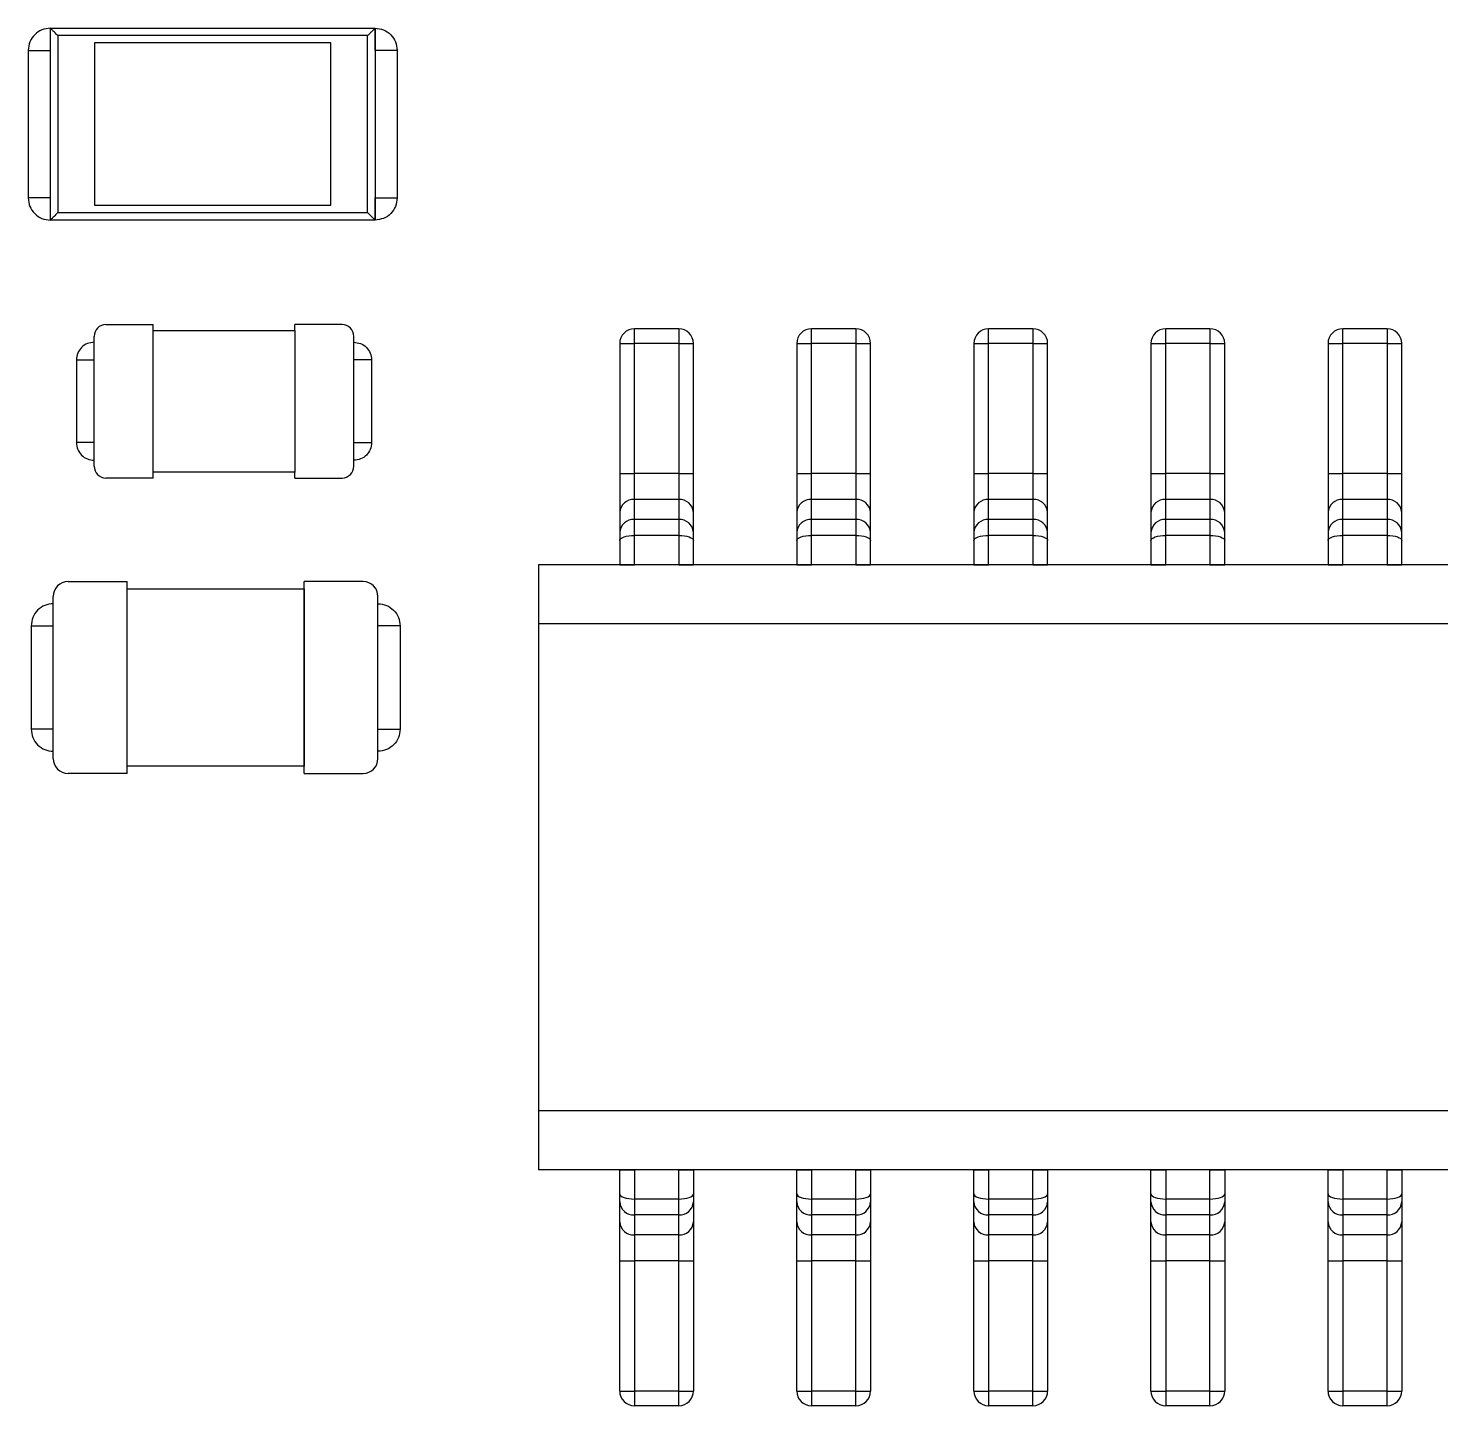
# Model space of a CAD drawing. Header units: millimetres. Extents: x -2889 to 8174, y 2447 to 8478.
# Drawn here: x 2745.456 to 2746.414, y 3453.355 to 3454.289 of the extents above; entities that cross this region are included whole.
import ezdxf

# ---------------------------------------------------------------- set-up
doc = ezdxf.new("R2010")
doc.units = ezdxf.units.MM

msp = doc.modelspace()

# ---------------------------------------------------------------- linework, layer by layer
at = {"color": 7, "linetype": 'Continuous', "lineweight": 25}
for p, q in [((2745.47148, 3454.28875), (2745.69148, 3454.28875)), ((2745.47148, 3454.15875), (2745.47148, 3454.28875)), ((2745.68648, 3454.28375), (2745.47648, 3454.28375)), ((2745.47648, 3454.28375), (2745.47648, 3454.16375)), ((2745.68648, 3454.16375), (2745.68648, 3454.28375)), ((2745.69148, 3454.28875), (2745.69148, 3454.15875)), ((2745.45648, 3454.27375), (2745.45648, 3454.17375)), ((2745.66148, 3454.27875), (2745.50148, 3454.27875)), ((2745.50148, 3454.27875), (2745.50148, 3454.16875)), ((2745.66148, 3454.16875), (2745.66148, 3454.27875)), ((2745.70648, 3454.27375), (2745.70648, 3454.17375)), ((2745.50148, 3454.16875), (2745.66148, 3454.16875)), ((2745.69148, 3454.15875), (2745.47148, 3454.15875)), ((2745.47648, 3454.16375), (2745.68648, 3454.16375)), ((2745.50112, 3453.99191), (2745.50112, 3454.07991)), ((2745.50912, 3454.08791), (2745.54112, 3454.08791)), ((2745.54112, 3454.08391), (2745.54112, 3454.08791)), ((2745.54112, 3453.98791), (2745.54112, 3454.08391)), ((2745.54112, 3454.08391), (2745.63712, 3454.08391)), ((2745.63712, 3454.08391), (2745.63712, 3454.08791)), ((2745.66912, 3454.08791), (2745.63712, 3454.08791)), ((2745.63712, 3454.08391), (2745.63712, 3453.98791)), ((2745.67712, 3453.99191), (2745.67712, 3454.07991)), ((2745.86726, 3454.07509), (2745.86726, 3454.08509)), ((2745.89726, 3454.08509), (2745.86726, 3454.08509)), ((2745.89726, 3454.08509), (2745.89726, 3454.07509)), ((2745.98726, 3454.07509), (2745.98726, 3454.08509)), ((2746.01726, 3454.08509), (2745.98726, 3454.08509)), ((2746.01726, 3454.08509), (2746.01726, 3454.07509)), ((2746.10726, 3454.07509), (2746.10726, 3454.08509)), ((2746.13726, 3454.08509), (2746.10726, 3454.08509)), ((2746.13726, 3454.08509), (2746.13726, 3454.07509)), ((2746.22726, 3454.07509), (2746.22726, 3454.08509)), ((2746.25726, 3454.08509), (2746.22726, 3454.08509)), ((2746.25726, 3454.08509), (2746.25726, 3454.07509)), ((2746.34726, 3454.07509), (2746.34726, 3454.08509)), ((2746.37726, 3454.08509), (2746.34726, 3454.08509)), ((2746.37726, 3454.08509), (2746.37726, 3454.07509)), ((2745.85726, 3454.07509), (2745.86726, 3454.07509)), ((2745.85726, 3454.07509), (2745.85726, 3453.98696)), ((2745.89726, 3454.07509), (2745.86726, 3454.07509)), ((2745.86726, 3453.98696), (2745.86726, 3454.07509)), ((2745.89726, 3454.07509), (2745.89726, 3453.98696)), ((2745.89726, 3454.07509), (2745.90726, 3454.07509)), ((2745.90726, 3453.98696), (2745.90726, 3454.07509)), ((2745.97726, 3454.07509), (2745.98726, 3454.07509)), ((2745.97726, 3454.07509), (2745.97726, 3453.98696)), ((2745.98726, 3453.98696), (2745.98726, 3454.07509)), ((2746.01726, 3454.07509), (2745.98726, 3454.07509)), ((2746.01726, 3454.07509), (2746.01726, 3453.98696)), ((2746.01726, 3454.07509), (2746.02726, 3454.07509)), ((2746.02726, 3453.98696), (2746.02726, 3454.07509)), ((2746.09726, 3454.07509), (2746.10726, 3454.07509)), ((2746.09726, 3454.07509), (2746.09726, 3453.98696)), ((2746.10726, 3453.98696), (2746.10726, 3454.07509)), ((2746.13726, 3454.07509), (2746.10726, 3454.07509)), ((2746.13726, 3454.07509), (2746.13726, 3453.98696)), ((2746.13726, 3454.07509), (2746.14726, 3454.07509)), ((2746.14726, 3453.98696), (2746.14726, 3454.07509)), ((2746.21726, 3454.07509), (2746.22726, 3454.07509)), ((2746.21726, 3454.07509), (2746.21726, 3453.98696)), ((2746.22726, 3453.98696), (2746.22726, 3454.07509)), ((2746.25726, 3454.07509), (2746.22726, 3454.07509)), ((2746.25726, 3454.07509), (2746.26726, 3454.07509)), ((2746.25726, 3454.07509), (2746.25726, 3453.98696)), ((2746.26726, 3453.98696), (2746.26726, 3454.07509)), ((2746.33726, 3454.07509), (2746.34726, 3454.07509)), ((2746.33726, 3454.07509), (2746.33726, 3453.98696)), ((2746.37726, 3454.07509), (2746.34726, 3454.07509)), ((2746.34726, 3453.98696), (2746.34726, 3454.07509)), ((2746.37726, 3454.07509), (2746.37726, 3453.98696)), ((2746.37726, 3454.07509), (2746.38726, 3454.07509)), ((2746.38726, 3453.98696), (2746.38726, 3454.07509)), ((2745.48912, 3454.06391), (2745.48912, 3454.00791)), ((2745.68912, 3454.06391), (2745.68912, 3454.00791)), ((2745.54112, 3453.98391), (2745.50912, 3453.98391)), ((2745.54112, 3453.98391), (2745.54112, 3453.98791)), ((2745.63712, 3453.98791), (2745.54112, 3453.98791)), ((2745.63712, 3453.98391), (2745.63712, 3453.98791)), ((2745.63712, 3453.98391), (2745.66912, 3453.98391)), ((2745.85726, 3453.98696), (2745.86726, 3453.98696)), ((2745.85726, 3453.98696), (2745.85726, 3453.96051)), ((2745.86726, 3453.96933), (2745.86726, 3453.98696)), ((2745.89726, 3453.98696), (2745.86726, 3453.98696)), ((2745.89726, 3453.98696), (2745.89726, 3453.96933)), ((2745.89726, 3453.98696), (2745.90726, 3453.98696)), ((2745.90726, 3453.96051), (2745.90726, 3453.98696)), ((2745.97726, 3453.98696), (2745.98726, 3453.98696)), ((2745.97726, 3453.98696), (2745.97726, 3453.96051)), ((2745.98726, 3453.96933), (2745.98726, 3453.98696)), ((2746.01726, 3453.98696), (2745.98726, 3453.98696)), ((2746.01726, 3453.98696), (2746.01726, 3453.96933)), ((2746.01726, 3453.98696), (2746.02726, 3453.98696)), ((2746.02726, 3453.96051), (2746.02726, 3453.98696)), ((2746.09726, 3453.98696), (2746.10726, 3453.98696)), ((2746.09726, 3453.98696), (2746.09726, 3453.96051)), ((2746.10726, 3453.96933), (2746.10726, 3453.98696)), ((2746.13726, 3453.98696), (2746.10726, 3453.98696)), ((2746.13726, 3453.98696), (2746.13726, 3453.96933)), ((2746.13726, 3453.98696), (2746.14726, 3453.98696)), ((2746.14726, 3453.96051), (2746.14726, 3453.98696)), ((2746.21726, 3453.98696), (2746.22726, 3453.98696)), ((2746.21726, 3453.98696), (2746.21726, 3453.96051)), ((2746.22726, 3453.96933), (2746.22726, 3453.98696)), ((2746.25726, 3453.98696), (2746.22726, 3453.98696)), ((2746.25726, 3453.98696), (2746.25726, 3453.96933)), ((2746.25726, 3453.98696), (2746.26726, 3453.98696)), ((2746.26726, 3453.96051), (2746.26726, 3453.98696)), ((2746.33726, 3453.98696), (2746.34726, 3453.98696)), ((2746.33726, 3453.98696), (2746.33726, 3453.96051)), ((2746.34726, 3453.96933), (2746.34726, 3453.98696)), ((2746.37726, 3453.98696), (2746.34726, 3453.98696)), ((2746.37726, 3453.98696), (2746.37726, 3453.96933)), ((2746.37726, 3453.98696), (2746.38726, 3453.98696)), ((2746.38726, 3453.96051), (2746.38726, 3453.98696)), ((2745.86726, 3453.95576), (2745.86726, 3453.96933)), ((2745.89726, 3453.96933), (2745.86726, 3453.96933)), ((2745.89726, 3453.96933), (2745.89726, 3453.95576)), ((2745.98726, 3453.95576), (2745.98726, 3453.96933)), ((2746.01726, 3453.96933), (2745.98726, 3453.96933)), ((2746.01726, 3453.96933), (2746.01726, 3453.95576)), ((2746.10726, 3453.95576), (2746.10726, 3453.96933)), ((2746.13726, 3453.96933), (2746.10726, 3453.96933)), ((2746.13726, 3453.96933), (2746.13726, 3453.95576)), ((2746.22726, 3453.95576), (2746.22726, 3453.96933)), ((2746.25726, 3453.96933), (2746.22726, 3453.96933)), ((2746.25726, 3453.96933), (2746.25726, 3453.95576)), ((2746.34726, 3453.95576), (2746.34726, 3453.96933)), ((2746.37726, 3453.96933), (2746.34726, 3453.96933)), ((2746.37726, 3453.96933), (2746.37726, 3453.95576)), ((2745.85726, 3453.96051), (2745.85726, 3453.94695)), ((2745.86726, 3453.94496), (2745.86726, 3453.95576)), ((2745.89726, 3453.95576), (2745.86726, 3453.95576)), ((2745.89726, 3453.95576), (2745.89726, 3453.94496)), ((2745.90726, 3453.94695), (2745.90726, 3453.96051)), ((2745.97726, 3453.96051), (2745.97726, 3453.94695)), ((2745.98726, 3453.94496), (2745.98726, 3453.95576)), ((2746.01726, 3453.95576), (2745.98726, 3453.95576)), ((2746.01726, 3453.95576), (2746.01726, 3453.94496)), ((2746.02726, 3453.94695), (2746.02726, 3453.96051)), ((2746.09726, 3453.96051), (2746.09726, 3453.94695)), ((2746.10726, 3453.94496), (2746.10726, 3453.95576)), ((2746.13726, 3453.95576), (2746.10726, 3453.95576)), ((2746.13726, 3453.95576), (2746.13726, 3453.94496)), ((2746.14726, 3453.94695), (2746.14726, 3453.96051)), ((2746.21726, 3453.96051), (2746.21726, 3453.94695)), ((2746.22726, 3453.94496), (2746.22726, 3453.95576)), ((2746.25726, 3453.95576), (2746.22726, 3453.95576)), ((2746.25726, 3453.95576), (2746.25726, 3453.94496)), ((2746.26726, 3453.94695), (2746.26726, 3453.96051)), ((2746.33726, 3453.96051), (2746.33726, 3453.94695)), ((2746.34726, 3453.94496), (2746.34726, 3453.95576)), ((2746.37726, 3453.95576), (2746.34726, 3453.95576)), ((2746.37726, 3453.95576), (2746.37726, 3453.94496)), ((2746.38726, 3453.94695), (2746.38726, 3453.96051)), ((2745.85726, 3453.94695), (2745.85726, 3453.94155)), ((2745.90726, 3453.94155), (2745.90726, 3453.94695)), ((2745.97726, 3453.94695), (2745.97726, 3453.94155)), ((2746.02726, 3453.94155), (2746.02726, 3453.94695)), ((2746.09726, 3453.94695), (2746.09726, 3453.94155)), ((2746.14726, 3453.94155), (2746.14726, 3453.94695)), ((2746.21726, 3453.94695), (2746.21726, 3453.94155)), ((2746.26726, 3453.94155), (2746.26726, 3453.94695)), ((2746.33726, 3453.94695), (2746.33726, 3453.94155)), ((2746.38726, 3453.94155), (2746.38726, 3453.94695)), ((2745.85726, 3453.94155), (2745.85726, 3453.92509)), ((2745.86726, 3453.92509), (2745.86726, 3453.94496)), ((2745.89726, 3453.94496), (2745.86726, 3453.94496)), ((2745.89726, 3453.94496), (2745.89726, 3453.92509)), ((2745.90726, 3453.92509), (2745.90726, 3453.94155)), ((2745.97726, 3453.94155), (2745.97726, 3453.92509)), ((2745.98726, 3453.92509), (2745.98726, 3453.94496)), ((2746.01726, 3453.94496), (2745.98726, 3453.94496)), ((2746.01726, 3453.94496), (2746.01726, 3453.92509)), ((2746.02726, 3453.92509), (2746.02726, 3453.94155)), ((2746.09726, 3453.94155), (2746.09726, 3453.92509)), ((2746.10726, 3453.92509), (2746.10726, 3453.94496)), ((2746.13726, 3453.94496), (2746.10726, 3453.94496)), ((2746.13726, 3453.94496), (2746.13726, 3453.92509)), ((2746.14726, 3453.92509), (2746.14726, 3453.94155)), ((2746.21726, 3453.94155), (2746.21726, 3453.92509)), ((2746.22726, 3453.92509), (2746.22726, 3453.94496)), ((2746.25726, 3453.94496), (2746.22726, 3453.94496)), ((2746.25726, 3453.94496), (2746.25726, 3453.92509)), ((2746.26726, 3453.92509), (2746.26726, 3453.94155)), ((2746.33726, 3453.94155), (2746.33726, 3453.92509)), ((2746.34726, 3453.92509), (2746.34726, 3453.94496)), ((2746.37726, 3453.94496), (2746.34726, 3453.94496)), ((2746.37726, 3453.94496), (2746.37726, 3453.92509)), ((2746.38726, 3453.92509), (2746.38726, 3453.94155)), ((2746.80226, 3453.92509), (2745.80226, 3453.92509)), ((2745.80226, 3453.92509), (2745.80226, 3453.88509)), ((2745.89726, 3453.92509), (2745.86726, 3453.92509)), ((2746.01726, 3453.92509), (2745.98726, 3453.92509)), ((2746.13726, 3453.92509), (2746.10726, 3453.92509)), ((2746.25726, 3453.92509), (2746.22726, 3453.92509)), ((2746.37726, 3453.92509), (2746.34726, 3453.92509)), ((2745.48346, 3453.91369), (2745.52346, 3453.91369)), ((2745.52346, 3453.78369), (2745.52346, 3453.91369)), ((2745.52346, 3453.78869), (2745.52346, 3453.90869)), ((2745.52346, 3453.90869), (2745.64346, 3453.90869)), ((2745.64346, 3453.78369), (2745.64346, 3453.91369)), ((2745.68346, 3453.91369), (2745.64346, 3453.91369)), ((2745.64346, 3453.90869), (2745.64346, 3453.78869)), ((2745.47346, 3453.79369), (2745.47346, 3453.90369)), ((2745.69346, 3453.79369), (2745.69346, 3453.90369)), ((2745.45846, 3453.88369), (2745.45846, 3453.81369)), ((2745.70846, 3453.88369), (2745.70846, 3453.81369)), ((2746.80226, 3453.88509), (2745.80226, 3453.88509)), ((2745.80226, 3453.88509), (2745.80226, 3453.55509)), ((2745.52346, 3453.78369), (2745.48346, 3453.78369)), ((2745.64346, 3453.78869), (2745.52346, 3453.78869)), ((2745.64346, 3453.78369), (2745.68346, 3453.78369)), ((2746.80226, 3453.55509), (2745.80226, 3453.55509)), ((2745.80226, 3453.55509), (2745.80226, 3453.51509)), ((2746.80226, 3453.51509), (2745.80226, 3453.51509)), ((2745.85726, 3453.49864), (2745.85726, 3453.51509)), ((2745.86726, 3453.51509), (2745.86726, 3453.49522)), ((2745.89726, 3453.51509), (2745.86726, 3453.51509)), ((2745.89726, 3453.49522), (2745.89726, 3453.51509)), ((2745.90726, 3453.51509), (2745.90726, 3453.49864)), ((2745.97726, 3453.49864), (2745.97726, 3453.51509)), ((2745.98726, 3453.51509), (2745.98726, 3453.49522)), ((2746.01726, 3453.51509), (2745.98726, 3453.51509)), ((2746.01726, 3453.49522), (2746.01726, 3453.51509)), ((2746.02726, 3453.51509), (2746.02726, 3453.49864)), ((2746.09726, 3453.49864), (2746.09726, 3453.51509)), ((2746.10726, 3453.51509), (2746.10726, 3453.49522)), ((2746.13726, 3453.51509), (2746.10726, 3453.51509)), ((2746.13726, 3453.49522), (2746.13726, 3453.51509)), ((2746.14726, 3453.51509), (2746.14726, 3453.49864)), ((2746.21726, 3453.49864), (2746.21726, 3453.51509)), ((2746.22726, 3453.51509), (2746.22726, 3453.49522)), ((2746.25726, 3453.51509), (2746.22726, 3453.51509)), ((2746.25726, 3453.49522), (2746.25726, 3453.51509)), ((2746.26726, 3453.51509), (2746.26726, 3453.49864)), ((2746.33726, 3453.49864), (2746.33726, 3453.51509)), ((2746.34726, 3453.51509), (2746.34726, 3453.49522)), ((2746.37726, 3453.51509), (2746.34726, 3453.51509)), ((2746.37726, 3453.49522), (2746.37726, 3453.51509)), ((2746.38726, 3453.51509), (2746.38726, 3453.49864)), ((2745.85726, 3453.49323), (2745.85726, 3453.49864)), ((2745.90726, 3453.49864), (2745.90726, 3453.49323)), ((2745.97726, 3453.49323), (2745.97726, 3453.49864)), ((2746.02726, 3453.49864), (2746.02726, 3453.49323)), ((2746.09726, 3453.49323), (2746.09726, 3453.49864)), ((2746.14726, 3453.49864), (2746.14726, 3453.49323)), ((2746.21726, 3453.49323), (2746.21726, 3453.49864)), ((2746.26726, 3453.49864), (2746.26726, 3453.49323)), ((2746.33726, 3453.49323), (2746.33726, 3453.49864)), ((2746.38726, 3453.49864), (2746.38726, 3453.49323)), ((2745.85726, 3453.47967), (2745.85726, 3453.49323)), ((2745.89726, 3453.49522), (2745.86726, 3453.49522)), ((2745.86726, 3453.49522), (2745.86726, 3453.48442)), ((2745.89726, 3453.48442), (2745.89726, 3453.49522)), ((2745.90726, 3453.49323), (2745.90726, 3453.47967)), ((2745.97726, 3453.47967), (2745.97726, 3453.49323)), ((2746.01726, 3453.49522), (2745.98726, 3453.49522)), ((2745.98726, 3453.49522), (2745.98726, 3453.48442)), ((2746.01726, 3453.48442), (2746.01726, 3453.49522)), ((2746.02726, 3453.49323), (2746.02726, 3453.47967)), ((2746.09726, 3453.47967), (2746.09726, 3453.49323)), ((2746.13726, 3453.49522), (2746.10726, 3453.49522)), ((2746.10726, 3453.49522), (2746.10726, 3453.48442)), ((2746.13726, 3453.48442), (2746.13726, 3453.49522)), ((2746.14726, 3453.49323), (2746.14726, 3453.47967)), ((2746.21726, 3453.47967), (2746.21726, 3453.49323)), ((2746.25726, 3453.49522), (2746.22726, 3453.49522)), ((2746.22726, 3453.49522), (2746.22726, 3453.48442)), ((2746.25726, 3453.48442), (2746.25726, 3453.49522)), ((2746.26726, 3453.49323), (2746.26726, 3453.47967)), ((2746.33726, 3453.47967), (2746.33726, 3453.49323)), ((2746.37726, 3453.49522), (2746.34726, 3453.49522)), ((2746.34726, 3453.49522), (2746.34726, 3453.48442)), ((2746.37726, 3453.48442), (2746.37726, 3453.49522)), ((2746.38726, 3453.49323), (2746.38726, 3453.47967)), ((2745.85726, 3453.45322), (2745.85726, 3453.47967)), ((2745.89726, 3453.48442), (2745.86726, 3453.48442)), ((2745.86726, 3453.48442), (2745.86726, 3453.47085)), ((2745.89726, 3453.47085), (2745.89726, 3453.48442)), ((2745.90726, 3453.47967), (2745.90726, 3453.45322)), ((2745.97726, 3453.45322), (2745.97726, 3453.47967)), ((2746.01726, 3453.48442), (2745.98726, 3453.48442)), ((2745.98726, 3453.48442), (2745.98726, 3453.47085)), ((2746.01726, 3453.47085), (2746.01726, 3453.48442)), ((2746.02726, 3453.47967), (2746.02726, 3453.45322)), ((2746.09726, 3453.45322), (2746.09726, 3453.47967)), ((2746.13726, 3453.48442), (2746.10726, 3453.48442)), ((2746.10726, 3453.48442), (2746.10726, 3453.47085)), ((2746.13726, 3453.47085), (2746.13726, 3453.48442)), ((2746.14726, 3453.47967), (2746.14726, 3453.45322)), ((2746.21726, 3453.45322), (2746.21726, 3453.47967)), ((2746.25726, 3453.48442), (2746.22726, 3453.48442)), ((2746.22726, 3453.48442), (2746.22726, 3453.47085)), ((2746.25726, 3453.47085), (2746.25726, 3453.48442)), ((2746.26726, 3453.47967), (2746.26726, 3453.45322)), ((2746.33726, 3453.45322), (2746.33726, 3453.47967)), ((2746.37726, 3453.48442), (2746.34726, 3453.48442)), ((2746.34726, 3453.48442), (2746.34726, 3453.47085)), ((2746.37726, 3453.47085), (2746.37726, 3453.48442)), ((2746.38726, 3453.47967), (2746.38726, 3453.45322)), ((2745.89726, 3453.47085), (2745.86726, 3453.47085)), ((2745.86726, 3453.47085), (2745.86726, 3453.45322)), ((2745.89726, 3453.45322), (2745.89726, 3453.47085)), ((2746.01726, 3453.47085), (2745.98726, 3453.47085)), ((2745.98726, 3453.47085), (2745.98726, 3453.45322)), ((2746.01726, 3453.45322), (2746.01726, 3453.47085)), ((2746.13726, 3453.47085), (2746.10726, 3453.47085)), ((2746.10726, 3453.47085), (2746.10726, 3453.45322)), ((2746.13726, 3453.45322), (2746.13726, 3453.47085)), ((2746.25726, 3453.47085), (2746.22726, 3453.47085)), ((2746.22726, 3453.47085), (2746.22726, 3453.45322)), ((2746.25726, 3453.45322), (2746.25726, 3453.47085)), ((2746.37726, 3453.47085), (2746.34726, 3453.47085)), ((2746.34726, 3453.47085), (2746.34726, 3453.45322)), ((2746.37726, 3453.45322), (2746.37726, 3453.47085)), ((2745.85726, 3453.45322), (2745.86726, 3453.45322)), ((2745.85726, 3453.36509), (2745.85726, 3453.45322)), ((2745.89726, 3453.45322), (2745.86726, 3453.45322)), ((2745.86726, 3453.45322), (2745.86726, 3453.36509)), ((2745.89726, 3453.45322), (2745.90726, 3453.45322)), ((2745.89726, 3453.36509), (2745.89726, 3453.45322)), ((2745.90726, 3453.45322), (2745.90726, 3453.36509)), ((2745.97726, 3453.45322), (2745.98726, 3453.45322)), ((2745.97726, 3453.36509), (2745.97726, 3453.45322)), ((2746.01726, 3453.45322), (2745.98726, 3453.45322)), ((2745.98726, 3453.45322), (2745.98726, 3453.36509)), ((2746.01726, 3453.45322), (2746.02726, 3453.45322)), ((2746.01726, 3453.36509), (2746.01726, 3453.45322)), ((2746.02726, 3453.45322), (2746.02726, 3453.36509)), ((2746.09726, 3453.45322), (2746.10726, 3453.45322)), ((2746.09726, 3453.36509), (2746.09726, 3453.45322)), ((2746.13726, 3453.45322), (2746.10726, 3453.45322)), ((2746.10726, 3453.45322), (2746.10726, 3453.36509)), ((2746.13726, 3453.45322), (2746.14726, 3453.45322)), ((2746.13726, 3453.36509), (2746.13726, 3453.45322)), ((2746.14726, 3453.45322), (2746.14726, 3453.36509)), ((2746.21726, 3453.45322), (2746.22726, 3453.45322)), ((2746.21726, 3453.36509), (2746.21726, 3453.45322)), ((2746.25726, 3453.45322), (2746.22726, 3453.45322)), ((2746.22726, 3453.45322), (2746.22726, 3453.36509)), ((2746.25726, 3453.45322), (2746.26726, 3453.45322)), ((2746.25726, 3453.36509), (2746.25726, 3453.45322)), ((2746.26726, 3453.45322), (2746.26726, 3453.36509)), ((2746.33726, 3453.45322), (2746.34726, 3453.45322)), ((2746.33726, 3453.36509), (2746.33726, 3453.45322)), ((2746.37726, 3453.45322), (2746.34726, 3453.45322)), ((2746.34726, 3453.45322), (2746.34726, 3453.36509)), ((2746.37726, 3453.45322), (2746.38726, 3453.45322)), ((2746.37726, 3453.36509), (2746.37726, 3453.45322)), ((2746.38726, 3453.45322), (2746.38726, 3453.36509)), ((2745.85726, 3453.36509), (2745.86726, 3453.36509)), ((2745.89726, 3453.36509), (2745.86726, 3453.36509)), ((2745.86726, 3453.36509), (2745.86726, 3453.35509)), ((2745.89726, 3453.36509), (2745.90726, 3453.36509)), ((2745.89726, 3453.35509), (2745.89726, 3453.36509)), ((2745.97726, 3453.36509), (2745.98726, 3453.36509)), ((2746.01726, 3453.36509), (2745.98726, 3453.36509)), ((2745.98726, 3453.36509), (2745.98726, 3453.35509)), ((2746.01726, 3453.36509), (2746.02726, 3453.36509)), ((2746.01726, 3453.35509), (2746.01726, 3453.36509)), ((2746.09726, 3453.36509), (2746.10726, 3453.36509)), ((2746.13726, 3453.36509), (2746.10726, 3453.36509)), ((2746.10726, 3453.36509), (2746.10726, 3453.35509)), ((2746.13726, 3453.36509), (2746.14726, 3453.36509)), ((2746.13726, 3453.35509), (2746.13726, 3453.36509)), ((2746.21726, 3453.36509), (2746.22726, 3453.36509)), ((2746.25726, 3453.36509), (2746.22726, 3453.36509)), ((2746.22726, 3453.36509), (2746.22726, 3453.35509)), ((2746.25726, 3453.36509), (2746.26726, 3453.36509)), ((2746.25726, 3453.35509), (2746.25726, 3453.36509)), ((2746.33726, 3453.36509), (2746.34726, 3453.36509)), ((2746.34726, 3453.36509), (2746.34726, 3453.35509)), ((2746.37726, 3453.36509), (2746.34726, 3453.36509)), ((2746.37726, 3453.36509), (2746.38726, 3453.36509)), ((2746.37726, 3453.35509), (2746.37726, 3453.36509)), ((2745.89726, 3453.35509), (2745.86726, 3453.35509)), ((2746.01726, 3453.35509), (2745.98726, 3453.35509)), ((2746.13726, 3453.35509), (2746.10726, 3453.35509)), ((2746.25726, 3453.35509), (2746.22726, 3453.35509)), ((2746.37726, 3453.35509), (2746.34726, 3453.35509))]:
    msp.add_line(p, q, dxfattribs=at)
at = {"color": 7, "linetype": 'Continuous', "lineweight": 25, "flags": 128}
for points in [[(2745.85726, 3453.94155), (2745.85745, 3453.94221), (2745.85802, 3453.94285), (2745.85894, 3453.94344), (2745.86019, 3453.94396), (2745.8617, 3453.94439), (2745.86343, 3453.9447), (2745.86531, 3453.9449), (2745.86726, 3453.94496)], [(2745.89726, 3453.94496), (2745.89921, 3453.9449), (2745.90108, 3453.9447), (2745.90281, 3453.94439), (2745.90433, 3453.94396), (2745.90557, 3453.94344), (2745.9065, 3453.94285), (2745.90707, 3453.94221), (2745.90726, 3453.94155)], [(2745.97726, 3453.94155), (2745.97745, 3453.94221), (2745.97802, 3453.94285), (2745.97894, 3453.94344), (2745.98019, 3453.94396), (2745.9817, 3453.94439), (2745.98343, 3453.9447), (2745.98531, 3453.9449), (2745.98726, 3453.94496)], [(2746.01726, 3453.94496), (2746.01921, 3453.9449), (2746.02108, 3453.9447), (2746.02281, 3453.94439), (2746.02433, 3453.94396), (2746.02557, 3453.94344), (2746.0265, 3453.94285), (2746.02707, 3453.94221), (2746.02726, 3453.94155)], [(2746.09726, 3453.94155), (2746.09745, 3453.94221), (2746.09802, 3453.94285), (2746.09894, 3453.94344), (2746.10019, 3453.94396), (2746.1017, 3453.94439), (2746.10343, 3453.9447), (2746.10531, 3453.9449), (2746.10726, 3453.94496)], [(2746.13726, 3453.94496), (2746.13921, 3453.9449), (2746.14108, 3453.9447), (2746.14281, 3453.94439), (2746.14433, 3453.94396), (2746.14557, 3453.94344), (2746.1465, 3453.94285), (2746.14707, 3453.94221), (2746.14726, 3453.94155)], [(2746.21726, 3453.94155), (2746.21745, 3453.94221), (2746.21802, 3453.94285), (2746.21894, 3453.94344), (2746.22019, 3453.94396), (2746.2217, 3453.94439), (2746.22343, 3453.9447), (2746.22531, 3453.9449), (2746.22726, 3453.94496)], [(2746.25726, 3453.94496), (2746.25921, 3453.9449), (2746.26108, 3453.9447), (2746.26281, 3453.94439), (2746.26433, 3453.94396), (2746.26557, 3453.94344), (2746.2665, 3453.94285), (2746.26707, 3453.94221), (2746.26726, 3453.94155)], [(2746.33726, 3453.94155), (2746.33745, 3453.94221), (2746.33802, 3453.94285), (2746.33894, 3453.94344), (2746.34019, 3453.94396), (2746.3417, 3453.94439), (2746.34343, 3453.9447), (2746.34531, 3453.9449), (2746.34726, 3453.94496)], [(2746.37726, 3453.94496), (2746.37921, 3453.9449), (2746.38108, 3453.9447), (2746.38281, 3453.94439), (2746.38433, 3453.94396), (2746.38557, 3453.94344), (2746.3865, 3453.94285), (2746.38707, 3453.94221), (2746.38726, 3453.94155)], [(2745.85726, 3453.49864), (2745.85745, 3453.49797), (2745.85802, 3453.49733), (2745.85894, 3453.49674), (2745.86019, 3453.49622), (2745.8617, 3453.4958), (2745.86343, 3453.49548), (2745.86531, 3453.49529), (2745.86726, 3453.49522)], [(2745.89726, 3453.49522), (2745.89921, 3453.49529), (2745.90108, 3453.49548), (2745.90281, 3453.4958), (2745.90433, 3453.49622), (2745.90557, 3453.49674), (2745.9065, 3453.49733), (2745.90707, 3453.49797), (2745.90726, 3453.49864)], [(2745.97726, 3453.49864), (2745.97745, 3453.49797), (2745.97802, 3453.49733), (2745.97894, 3453.49674), (2745.98019, 3453.49622), (2745.9817, 3453.4958), (2745.98343, 3453.49548), (2745.98531, 3453.49529), (2745.98726, 3453.49522)], [(2746.01726, 3453.49522), (2746.01921, 3453.49529), (2746.02108, 3453.49548), (2746.02281, 3453.4958), (2746.02433, 3453.49622), (2746.02557, 3453.49674), (2746.0265, 3453.49733), (2746.02707, 3453.49797), (2746.02726, 3453.49864)], [(2746.09726, 3453.49864), (2746.09745, 3453.49797), (2746.09802, 3453.49733), (2746.09894, 3453.49674), (2746.10019, 3453.49622), (2746.1017, 3453.4958), (2746.10343, 3453.49548), (2746.10531, 3453.49529), (2746.10726, 3453.49522)], [(2746.13726, 3453.49522), (2746.13921, 3453.49529), (2746.14108, 3453.49548), (2746.14281, 3453.4958), (2746.14433, 3453.49622), (2746.14557, 3453.49674), (2746.1465, 3453.49733), (2746.14707, 3453.49797), (2746.14726, 3453.49864)], [(2746.21726, 3453.49864), (2746.21745, 3453.49797), (2746.21802, 3453.49733), (2746.21894, 3453.49674), (2746.22019, 3453.49622), (2746.2217, 3453.4958), (2746.22343, 3453.49548), (2746.22531, 3453.49529), (2746.22726, 3453.49522)], [(2746.25726, 3453.49522), (2746.25921, 3453.49529), (2746.26108, 3453.49548), (2746.26281, 3453.4958), (2746.26433, 3453.49622), (2746.26557, 3453.49674), (2746.2665, 3453.49733), (2746.26707, 3453.49797), (2746.26726, 3453.49864)], [(2746.33726, 3453.49864), (2746.33745, 3453.49797), (2746.33802, 3453.49733), (2746.33894, 3453.49674), (2746.34019, 3453.49622), (2746.3417, 3453.4958), (2746.34343, 3453.49548), (2746.34531, 3453.49529), (2746.34726, 3453.49522)], [(2746.37726, 3453.49522), (2746.37921, 3453.49529), (2746.38108, 3453.49548), (2746.38281, 3453.4958), (2746.38433, 3453.49622), (2746.38557, 3453.49674), (2746.3865, 3453.49733), (2746.38707, 3453.49797), (2746.38726, 3453.49864)]]:
    msp.add_lwpolyline(points, dxfattribs=at)
at = {"color": 7, "linetype": 'Continuous', "lineweight": 25}
for centre, radius, start, end in [((2745.50912, 3454.07991), 0.008, 90, 180), ((2745.66912, 3454.07991), 0.008, 0, 90), ((2745.86726, 3454.07509), 0.01, 90, 180), ((2745.89726, 3454.07509), 0.01, 0, 90), ((2745.98726, 3454.07509), 0.01, 90, 180), ((2746.01726, 3454.07509), 0.01, 0, 90), ((2746.10726, 3454.07509), 0.01, 90, 180), ((2746.13726, 3454.07509), 0.01, 0, 90), ((2746.22726, 3454.07509), 0.01, 90, 180), ((2746.25726, 3454.07509), 0.01, 0, 90), ((2746.34726, 3454.07509), 0.01, 90, 180), ((2746.37726, 3454.07509), 0.01, 0, 90), ((2745.50912, 3453.99191), 0.008, 180, 270), ((2745.66912, 3453.99191), 0.008, 270, 0), ((2745.8667, 3453.95988), 0.00946, 86.62994, 176.17727), ((2745.89781, 3453.95988), 0.00946, 3.82273, 93.37006), ((2745.9867, 3453.95988), 0.00946, 86.62994, 176.17727), ((2746.01781, 3453.95988), 0.00946, 3.82273, 93.37006), ((2746.1067, 3453.95988), 0.00946, 86.62994, 176.17727), ((2746.13781, 3453.95988), 0.00946, 3.82273, 93.37006), ((2746.2267, 3453.95988), 0.00946, 86.62994, 176.17727), ((2746.25781, 3453.95988), 0.00946, 3.82273, 93.37006), ((2746.3467, 3453.95988), 0.00946, 86.62994, 176.17727), ((2746.37781, 3453.95988), 0.00946, 3.82273, 93.37006), ((2745.8667, 3453.94632), 0.00946, 86.62994, 176.17727), ((2745.89781, 3453.94632), 0.00946, 3.82273, 93.37006), ((2745.9867, 3453.94632), 0.00946, 86.62994, 176.17727), ((2746.01781, 3453.94632), 0.00946, 3.82273, 93.37006), ((2746.1067, 3453.94632), 0.00946, 86.62994, 176.17727), ((2746.13781, 3453.94632), 0.00946, 3.82273, 93.37006), ((2746.2267, 3453.94632), 0.00946, 86.62994, 176.17727), ((2746.25781, 3453.94632), 0.00946, 3.82273, 93.37006), ((2746.3467, 3453.94632), 0.00946, 86.62994, 176.17727), ((2746.37781, 3453.94632), 0.00946, 3.82273, 93.37006), ((2745.48346, 3453.90369), 0.01, 90, 180), ((2745.68346, 3453.90369), 0.01, 0, 90), ((2745.48346, 3453.79369), 0.01, 180, 270), ((2745.68346, 3453.79369), 0.01, 270, 0), ((2745.8667, 3453.49387), 0.00946, 183.82273, 273.37006), ((2745.89781, 3453.49387), 0.00946, 266.62994, 356.17727), ((2745.9867, 3453.49387), 0.00946, 183.82273, 273.37006), ((2746.01781, 3453.49387), 0.00946, 266.62994, 356.17727), ((2746.1067, 3453.49387), 0.00946, 183.82273, 273.37006), ((2746.13781, 3453.49387), 0.00946, 266.62994, 356.17727), ((2746.2267, 3453.49387), 0.00946, 183.82273, 273.37006), ((2746.25781, 3453.49387), 0.00946, 266.62994, 356.17727), ((2746.3467, 3453.49387), 0.00946, 183.82273, 273.37006), ((2746.37781, 3453.49387), 0.00946, 266.62994, 356.17727), ((2745.8667, 3453.4803), 0.00946, 183.82273, 273.37006), ((2745.89781, 3453.4803), 0.00946, 266.62994, 356.17727), ((2745.9867, 3453.4803), 0.00946, 183.82273, 273.37006), ((2746.01781, 3453.4803), 0.00946, 266.62994, 356.17727), ((2746.1067, 3453.4803), 0.00946, 183.82273, 273.37006), ((2746.13781, 3453.4803), 0.00946, 266.62994, 356.17727), ((2746.2267, 3453.4803), 0.00946, 183.82273, 273.37006), ((2746.25781, 3453.4803), 0.00946, 266.62994, 356.17727), ((2746.3467, 3453.4803), 0.00946, 183.82273, 273.37006), ((2746.37781, 3453.4803), 0.00946, 266.62994, 356.17727), ((2745.86726, 3453.36509), 0.01, 180, 270), ((2745.89726, 3453.36509), 0.01, 270, 0), ((2745.98726, 3453.36509), 0.01, 180, 270), ((2746.01726, 3453.36509), 0.01, 270, 0), ((2746.10726, 3453.36509), 0.01, 180, 270), ((2746.13726, 3453.36509), 0.01, 270, 0), ((2746.22726, 3453.36509), 0.01, 180, 270), ((2746.25726, 3453.36509), 0.01, 270, 0), ((2746.34726, 3453.36509), 0.01, 180, 270), ((2746.37726, 3453.36509), 0.01, 270, 0)]:
    msp.add_arc(centre, radius, start, end, dxfattribs=at)
for points, knots in [([(2745.47148, 3454.28875), (2745.46952, 3454.28852), (2745.46559, 3454.28807), (2745.46064, 3454.28459), (2745.4571, 3454.27967), (2745.45669, 3454.27572), (2745.45648, 3454.27375)], [0, 0, 0, 0, 0.249561, 0.499219, 0.750533, 1, 1, 1, 1]), ([(2745.47148, 3454.27375), (2745.47148, 3454.27524), (2745.47148, 3454.27825), (2745.47148, 3454.28213), (2745.47148, 3454.28518), (2745.47148, 3454.28799), (2745.47148, 3454.28869), (2745.47148, 3454.28874), (2745.47148, 3454.28874), (2745.47148, 3454.28875)], [0, 0, 0, 0, 0.124587, 0.250975, 0.373773, 0.501681, 0.780551, 0.832786, 1, 1, 1, 1]), ([(2745.47648, 3454.28375), (2745.47578, 3454.28445), (2745.4744, 3454.28583), (2745.47284, 3454.28739), (2745.47196, 3454.28827), (2745.47155, 3454.28868), (2745.4715, 3454.28873), (2745.47148, 3454.28875)], [0, 0, 0, 0, 0.31012, 0.616121, 0.758896, 0.886022, 1, 1, 1, 1]), ([(2745.69148, 3454.28875), (2745.69144, 3454.28871), (2745.69136, 3454.28862), (2745.69068, 3454.28794), (2745.68958, 3454.28685), (2745.68812, 3454.28539), (2745.68703, 3454.28429), (2745.68648, 3454.28375)], [0, 0, 0, 0, 0.1467542, 0.3161257, 0.5102478, 0.7577933, 1, 1, 1, 1]), ([(2745.69148, 3454.28875), (2745.69344, 3454.28852), (2745.69737, 3454.28807), (2745.70233, 3454.28461), (2745.7058, 3454.27965), (2745.70625, 3454.27572), (2745.70648, 3454.27375)], [0, 0, 0, 0, 0.249727, 0.499552, 0.749426, 1, 1, 1, 1]), ([(2745.69148, 3454.27375), (2745.69148, 3454.27522), (2745.69148, 3454.27822), (2745.69148, 3454.28209), (2745.69148, 3454.28516), (2745.69148, 3454.28782), (2745.69148, 3454.28859), (2745.69148, 3454.28871), (2745.69148, 3454.28874), (2745.69148, 3454.28875), (2745.69148, 3454.28875)], [0, 0, 0, 0, 0.123045, 0.250749, 0.370615, 0.501435, 0.749263, 0.779532, 0.831407, 1, 1, 1, 1]), ([(2745.45648, 3454.27375), (2745.45654, 3454.27375), (2745.45667, 3454.27375), (2745.45919, 3454.27375), (2745.46445, 3454.27375), (2745.46924, 3454.27375), (2745.47148, 3454.27375)], [0, 0, 0, 0, 0.217702, 0.479683, 0.756498, 1, 1, 1, 1]), ([(2745.70648, 3454.27375), (2745.70639, 3454.27375), (2745.7062, 3454.27375), (2745.70331, 3454.27375), (2745.69844, 3454.27375), (2745.69384, 3454.27375), (2745.69148, 3454.27375)], [0, 0, 0, 0, 0.2643454, 0.5078201, 0.7471799, 1, 1, 1, 1]), ([(2745.47148, 3454.17375), (2745.46924, 3454.17375), (2745.46445, 3454.17375), (2745.45919, 3454.17375), (2745.45667, 3454.17375), (2745.45654, 3454.17375), (2745.45648, 3454.17375)], [0, 0, 0, 0, 0.243502, 0.520317, 0.782298, 1, 1, 1, 1]), ([(2745.45648, 3454.17375), (2745.45671, 3454.17178), (2745.45715, 3454.16785), (2745.46064, 3454.16291), (2745.46556, 3454.15937), (2745.46951, 3454.15895), (2745.47148, 3454.15875)], [0, 0, 0, 0, 0.249559, 0.499218, 0.750513, 1, 1, 1, 1]), ([(2745.47148, 3454.15875), (2745.47148, 3454.15875), (2745.47148, 3454.15875), (2745.47148, 3454.15879), (2745.47148, 3454.15892), (2745.47148, 3454.15969), (2745.47148, 3454.16236), (2745.47148, 3454.16543), (2745.47148, 3454.16929), (2745.47148, 3454.17228), (2745.47148, 3454.17375)], [0, 0, 0, 0, 0.168551, 0.220862, 0.251873, 0.500225, 0.630483, 0.749879, 0.877257, 1, 1, 1, 1]), ([(2745.69148, 3454.17375), (2745.69384, 3454.17375), (2745.69844, 3454.17375), (2745.70331, 3454.17375), (2745.7062, 3454.17375), (2745.70639, 3454.17375), (2745.70648, 3454.17375)], [0, 0, 0, 0, 0.2528201, 0.4921799, 0.7356546, 1, 1, 1, 1]), ([(2745.70648, 3454.17375), (2745.70626, 3454.17179), (2745.70581, 3454.16786), (2745.70234, 3454.1629), (2745.69738, 3454.15943), (2745.69345, 3454.15898), (2745.69148, 3454.15875)], [0, 0, 0, 0, 0.249725, 0.499551, 0.749426, 1, 1, 1, 1]), ([(2745.69148, 3454.15875), (2745.69148, 3454.15874), (2745.69148, 3454.15871), (2745.69148, 3454.15922), (2745.69148, 3454.16235), (2745.69148, 3454.16539), (2745.69148, 3454.16926), (2745.69148, 3454.17226), (2745.69148, 3454.17375)], [0, 0, 0, 0, 0.167217, 0.499711, 0.627126, 0.749519, 0.875652, 1, 1, 1, 1]), ([(2745.47648, 3454.16375), (2745.47578, 3454.16305), (2745.4744, 3454.16167), (2745.47284, 3454.1601), (2745.47196, 3454.15923), (2745.47155, 3454.15882), (2745.4715, 3454.15877), (2745.47148, 3454.15875)], [0, 0, 0, 0, 0.31012, 0.616121, 0.758896, 0.886022, 1, 1, 1, 1]), ([(2745.69148, 3454.15875), (2745.69144, 3454.15879), (2745.69136, 3454.15887), (2745.69068, 3454.15955), (2745.68958, 3454.16065), (2745.68812, 3454.1621), (2745.68703, 3454.1632), (2745.68648, 3454.16375)], [0, 0, 0, 0, 0.146754, 0.316126, 0.510248, 0.757793, 1, 1, 1, 1]), ([(2745.50112, 3454.07591), (2745.49955, 3454.07573), (2745.49641, 3454.07537), (2745.49245, 3454.07258), (2745.48962, 3454.06864), (2745.48929, 3454.06548), (2745.48912, 3454.06391)], [0, 0, 0, 0, 0.249563, 0.499219, 0.75054, 1, 1, 1, 1]), ([(2745.67712, 3454.07591), (2745.67869, 3454.07575), (2745.68185, 3454.07542), (2745.68579, 3454.07259), (2745.68858, 3454.06864), (2745.68894, 3454.06549), (2745.68912, 3454.06391)], [0, 0, 0, 0, 0.249326, 0.499893, 0.749594, 1, 1, 1, 1]), ([(2745.48912, 3454.06391), (2745.48927, 3454.06391), (2745.4896, 3454.06391), (2745.49173, 3454.06391), (2745.49566, 3454.06391), (2745.49934, 3454.06391), (2745.50112, 3454.06391)], [0, 0, 0, 0, 0.224189, 0.476934, 0.747472, 1, 1, 1, 1]), ([(2745.68912, 3454.06391), (2745.68892, 3454.06391), (2745.68854, 3454.06391), (2745.68613, 3454.06391), (2745.68239, 3454.06391), (2745.6789, 3454.06391), (2745.67712, 3454.06391)], [0, 0, 0, 0, 0.265061, 0.511154, 0.751439, 1, 1, 1, 1]), ([(2745.50112, 3454.00791), (2745.49936, 3454.00791), (2745.49569, 3454.00791), (2745.49174, 3454.00791), (2745.48961, 3454.00791), (2745.48928, 3454.00791), (2745.48912, 3454.00791)], [0, 0, 0, 0, 0.250903, 0.521662, 0.775477, 1, 1, 1, 1]), ([(2745.48912, 3454.00791), (2745.4893, 3454.00634), (2745.48966, 3454.00319), (2745.49244, 3453.99924), (2745.49639, 3453.99641), (2745.49955, 3453.99607), (2745.50112, 3453.99591)], [0, 0, 0, 0, 0.249558, 0.499217, 0.750481, 1, 1, 1, 1]), ([(2745.67712, 3454.00791), (2745.6789, 3454.00791), (2745.68239, 3454.00791), (2745.68613, 3454.00791), (2745.68854, 3454.00791), (2745.68892, 3454.00791), (2745.68912, 3454.00791)], [0, 0, 0, 0, 0.2485607, 0.4888459, 0.7349392, 1, 1, 1, 1]), ([(2745.68912, 3454.00791), (2745.68896, 3454.00634), (2745.68863, 3454.00318), (2745.6858, 3453.99924), (2745.68185, 3453.99645), (2745.6787, 3453.99609), (2745.67712, 3453.99591)], [0, 0, 0, 0, 0.249266, 0.499891, 0.749596, 1, 1, 1, 1]), ([(2745.85726, 3453.92509), (2745.85743, 3453.92509), (2745.85779, 3453.92509), (2745.86046, 3453.92509), (2745.86385, 3453.92509), (2745.86616, 3453.92509), (2745.86726, 3453.92509)], [0, 0, 0, 0, 0.277824, 0.572363, 0.795961, 1, 1, 1, 1]), ([(2745.89726, 3453.92509), (2745.89818, 3453.92509), (2745.90012, 3453.92509), (2745.90284, 3453.92509), (2745.90525, 3453.92509), (2745.90694, 3453.92509), (2745.90715, 3453.92509), (2745.90726, 3453.92509)], [0, 0, 0, 0, 0.1715, 0.357959, 0.553732, 0.784174, 1, 1, 1, 1]), ([(2745.97726, 3453.92509), (2745.97743, 3453.92509), (2745.97779, 3453.92509), (2745.98046, 3453.92509), (2745.98385, 3453.92509), (2745.98616, 3453.92509), (2745.98726, 3453.92509)], [0, 0, 0, 0, 0.277824, 0.572363, 0.795961, 1, 1, 1, 1]), ([(2746.01726, 3453.92509), (2746.01818, 3453.92509), (2746.02012, 3453.92509), (2746.02284, 3453.92509), (2746.02525, 3453.92509), (2746.02694, 3453.92509), (2746.02715, 3453.92509), (2746.02726, 3453.92509)], [0, 0, 0, 0, 0.1715, 0.357959, 0.553732, 0.784174, 1, 1, 1, 1]), ([(2746.09726, 3453.92509), (2746.09743, 3453.92509), (2746.09779, 3453.92509), (2746.10046, 3453.92509), (2746.10385, 3453.92509), (2746.10616, 3453.92509), (2746.10726, 3453.92509)], [0, 0, 0, 0, 0.277824, 0.572363, 0.795961, 1, 1, 1, 1]), ([(2746.13726, 3453.92509), (2746.13818, 3453.92509), (2746.14012, 3453.92509), (2746.14284, 3453.92509), (2746.14525, 3453.92509), (2746.14694, 3453.92509), (2746.14715, 3453.92509), (2746.14726, 3453.92509)], [0, 0, 0, 0, 0.1715, 0.357959, 0.553732, 0.784174, 1, 1, 1, 1]), ([(2746.21726, 3453.92509), (2746.21743, 3453.92509), (2746.21779, 3453.92509), (2746.22046, 3453.92509), (2746.22385, 3453.92509), (2746.22616, 3453.92509), (2746.22726, 3453.92509)], [0, 0, 0, 0, 0.277824, 0.572363, 0.795961, 1, 1, 1, 1]), ([(2746.25726, 3453.92509), (2746.25818, 3453.92509), (2746.26012, 3453.92509), (2746.26284, 3453.92509), (2746.26525, 3453.92509), (2746.26694, 3453.92509), (2746.26715, 3453.92509), (2746.26726, 3453.92509)], [0, 0, 0, 0, 0.1715, 0.357959, 0.553732, 0.784174, 1, 1, 1, 1]), ([(2746.33726, 3453.92509), (2746.33743, 3453.92509), (2746.33779, 3453.92509), (2746.34046, 3453.92509), (2746.34385, 3453.92509), (2746.34616, 3453.92509), (2746.34726, 3453.92509)], [0, 0, 0, 0, 0.277824, 0.572363, 0.795961, 1, 1, 1, 1]), ([(2746.37726, 3453.92509), (2746.37818, 3453.92509), (2746.38012, 3453.92509), (2746.38284, 3453.92509), (2746.38525, 3453.92509), (2746.38694, 3453.92509), (2746.38715, 3453.92509), (2746.38726, 3453.92509)], [0, 0, 0, 0, 0.1715, 0.357959, 0.553732, 0.784174, 1, 1, 1, 1]), ([(2745.47346, 3453.89869), (2745.47149, 3453.89846), (2745.46756, 3453.89801), (2745.46261, 3453.89453), (2745.45907, 3453.8896), (2745.45866, 3453.88565), (2745.45846, 3453.88369)], [0, 0, 0, 0, 0.249563, 0.499219, 0.75054, 1, 1, 1, 1]), ([(2745.69346, 3453.89869), (2745.69542, 3453.89846), (2745.69935, 3453.89801), (2745.7043, 3453.89455), (2745.70777, 3453.88959), (2745.70823, 3453.88566), (2745.70846, 3453.88369)], [0, 0, 0, 0, 0.2497293, 0.4995521, 0.7494237, 1, 1, 1, 1]), ([(2745.45846, 3453.88369), (2745.45865, 3453.88369), (2745.45905, 3453.88369), (2745.46172, 3453.88369), (2745.46663, 3453.88369), (2745.47124, 3453.88369), (2745.47346, 3453.88369)], [0, 0, 0, 0, 0.224188, 0.476934, 0.747472, 1, 1, 1, 1]), ([(2745.70846, 3453.88369), (2745.70821, 3453.88369), (2745.70773, 3453.88369), (2745.70471, 3453.88369), (2745.70004, 3453.88369), (2745.69567, 3453.88369), (2745.69346, 3453.88369)], [0, 0, 0, 0, 0.2650608, 0.5111541, 0.7514393, 1, 1, 1, 1]), ([(2745.47346, 3453.81369), (2745.47125, 3453.81369), (2745.46667, 3453.81369), (2745.46173, 3453.81369), (2745.45906, 3453.81369), (2745.45865, 3453.81369), (2745.45846, 3453.81369)], [0, 0, 0, 0, 0.250903, 0.521662, 0.775477, 1, 1, 1, 1]), ([(2745.45846, 3453.81369), (2745.45868, 3453.81172), (2745.45913, 3453.80779), (2745.46261, 3453.80285), (2745.46754, 3453.79931), (2745.47149, 3453.79889), (2745.47346, 3453.79869)], [0, 0, 0, 0, 0.2495579, 0.4992169, 0.7504808, 1, 1, 1, 1]), ([(2745.69346, 3453.81369), (2745.69567, 3453.81369), (2745.70004, 3453.81369), (2745.70471, 3453.81369), (2745.70773, 3453.81369), (2745.70821, 3453.81369), (2745.70846, 3453.81369)], [0, 0, 0, 0, 0.2485607, 0.4888459, 0.7349392, 1, 1, 1, 1]), ([(2745.70846, 3453.81369), (2745.70823, 3453.81172), (2745.70778, 3453.8078), (2745.70432, 3453.80284), (2745.69936, 3453.79937), (2745.69543, 3453.79892), (2745.69346, 3453.79869)], [0, 0, 0, 0, 0.2497237, 0.4995484, 0.749424, 1, 1, 1, 1]), ([(2745.85726, 3453.51509), (2745.85743, 3453.51509), (2745.85779, 3453.51509), (2745.86046, 3453.51509), (2745.86385, 3453.51509), (2745.86616, 3453.51509), (2745.86726, 3453.51509)], [0, 0, 0, 0, 0.277824, 0.572363, 0.795961, 1, 1, 1, 1]), ([(2745.89726, 3453.51509), (2745.89818, 3453.51509), (2745.90012, 3453.51509), (2745.90284, 3453.51509), (2745.90525, 3453.51509), (2745.90694, 3453.51509), (2745.90715, 3453.51509), (2745.90726, 3453.51509)], [0, 0, 0, 0, 0.1715, 0.357959, 0.553732, 0.784174, 1, 1, 1, 1]), ([(2745.97726, 3453.51509), (2745.97743, 3453.51509), (2745.97779, 3453.51509), (2745.98046, 3453.51509), (2745.98385, 3453.51509), (2745.98616, 3453.51509), (2745.98726, 3453.51509)], [0, 0, 0, 0, 0.277824, 0.572363, 0.795961, 1, 1, 1, 1]), ([(2746.01726, 3453.51509), (2746.01818, 3453.51509), (2746.02012, 3453.51509), (2746.02284, 3453.51509), (2746.02525, 3453.51509), (2746.02694, 3453.51509), (2746.02715, 3453.51509), (2746.02726, 3453.51509)], [0, 0, 0, 0, 0.1715, 0.357959, 0.553732, 0.784174, 1, 1, 1, 1]), ([(2746.09726, 3453.51509), (2746.09743, 3453.51509), (2746.09779, 3453.51509), (2746.10046, 3453.51509), (2746.10385, 3453.51509), (2746.10616, 3453.51509), (2746.10726, 3453.51509)], [0, 0, 0, 0, 0.277824, 0.572363, 0.795961, 1, 1, 1, 1]), ([(2746.13726, 3453.51509), (2746.13818, 3453.51509), (2746.14012, 3453.51509), (2746.14284, 3453.51509), (2746.14525, 3453.51509), (2746.14694, 3453.51509), (2746.14715, 3453.51509), (2746.14726, 3453.51509)], [0, 0, 0, 0, 0.1715, 0.357959, 0.553732, 0.784174, 1, 1, 1, 1]), ([(2746.21726, 3453.51509), (2746.21743, 3453.51509), (2746.21779, 3453.51509), (2746.22046, 3453.51509), (2746.22385, 3453.51509), (2746.22616, 3453.51509), (2746.22726, 3453.51509)], [0, 0, 0, 0, 0.277824, 0.572363, 0.795961, 1, 1, 1, 1]), ([(2746.25726, 3453.51509), (2746.25818, 3453.51509), (2746.26012, 3453.51509), (2746.26284, 3453.51509), (2746.26525, 3453.51509), (2746.26694, 3453.51509), (2746.26715, 3453.51509), (2746.26726, 3453.51509)], [0, 0, 0, 0, 0.1715, 0.357959, 0.553732, 0.784174, 1, 1, 1, 1]), ([(2746.33726, 3453.51509), (2746.33743, 3453.51509), (2746.33779, 3453.51509), (2746.34046, 3453.51509), (2746.34385, 3453.51509), (2746.34616, 3453.51509), (2746.34726, 3453.51509)], [0, 0, 0, 0, 0.277824, 0.572363, 0.795961, 1, 1, 1, 1]), ([(2746.37726, 3453.51509), (2746.37818, 3453.51509), (2746.38012, 3453.51509), (2746.38284, 3453.51509), (2746.38525, 3453.51509), (2746.38694, 3453.51509), (2746.38715, 3453.51509), (2746.38726, 3453.51509)], [0, 0, 0, 0, 0.1715, 0.357959, 0.553732, 0.784174, 1, 1, 1, 1])]:
    msp.add_open_spline(points, degree=3, knots=knots, dxfattribs=at)

doc.saveas('drawing.dxf')
